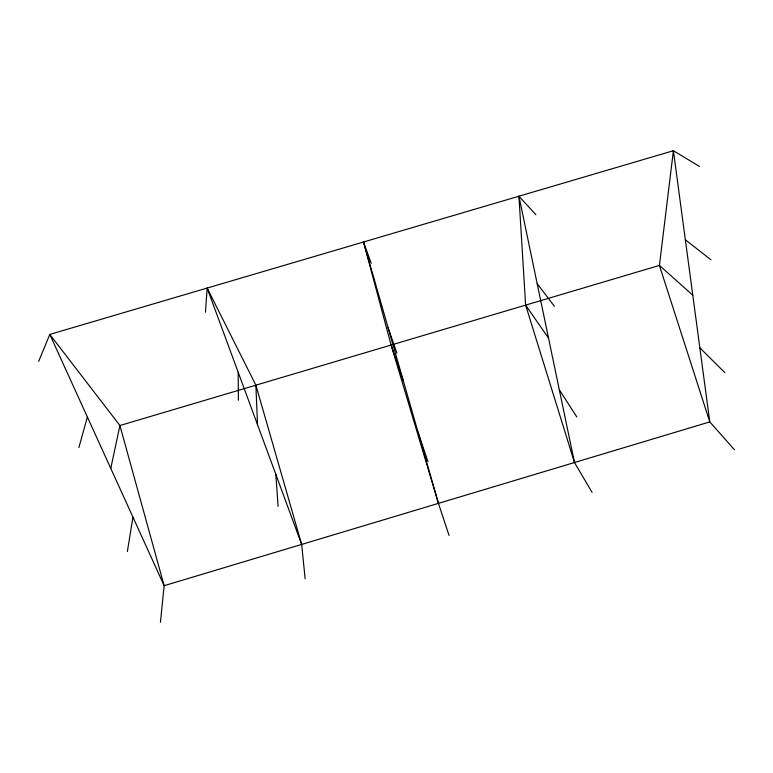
<?xml version="1.0" encoding="UTF-8"?>
<svg xmlns="http://www.w3.org/2000/svg" width="773" height="773" viewBox="0 0 773 773"><rect width="100%" height="100%" fill="white"/><g stroke="black" fill="none" stroke-linecap="round" stroke-linejoin="round"><path stroke-width="1.16" d="M205.473 312.166L207.145 288.068L255.882 385.176L301.663 544.414L305.142 578.745M160.436 622.284L164.147 585.702L119.921 425.527L49.801 334.419L673.399 150.716L699.449 166.417M127.39 551.478L132.946 517.137M110.771 468.39L119.921 425.527L659.417 265.41L692.792 295.199M78.875 447.548L87.378 416.995M38.65 361.387L49.801 334.419L164.147 585.702L709.788 421.903L734.35 449.596M685.342 239.736L710.967 259.834M699.845 347.821L724.871 372.654M592.089 492.401L574.484 462.515L525.621 305.113L518.934 196.216L535.863 214.681M537.177 283.662L554.415 306.321M525.621 305.113L548.53 338.12M559.314 389.795L576.822 416.966M207.145 288.068L301.663 544.414M449.026 535.447L438.446 503.358L391.109 345.038L363.523 242.007L371.214 263.264M388.133 327.839L396.897 353.106M391.109 345.038L403.448 381.292M417.99 432.001L427.894 461.539M363.523 242.007L438.446 503.358M518.934 196.216L574.484 462.515M275.864 474.448L278.087 506.373M255.882 385.176L257.535 424.715M238.2 372.286L238.384 400.182M673.399 150.716L659.417 265.41L709.788 421.903L673.399 150.716"/></g></svg>
